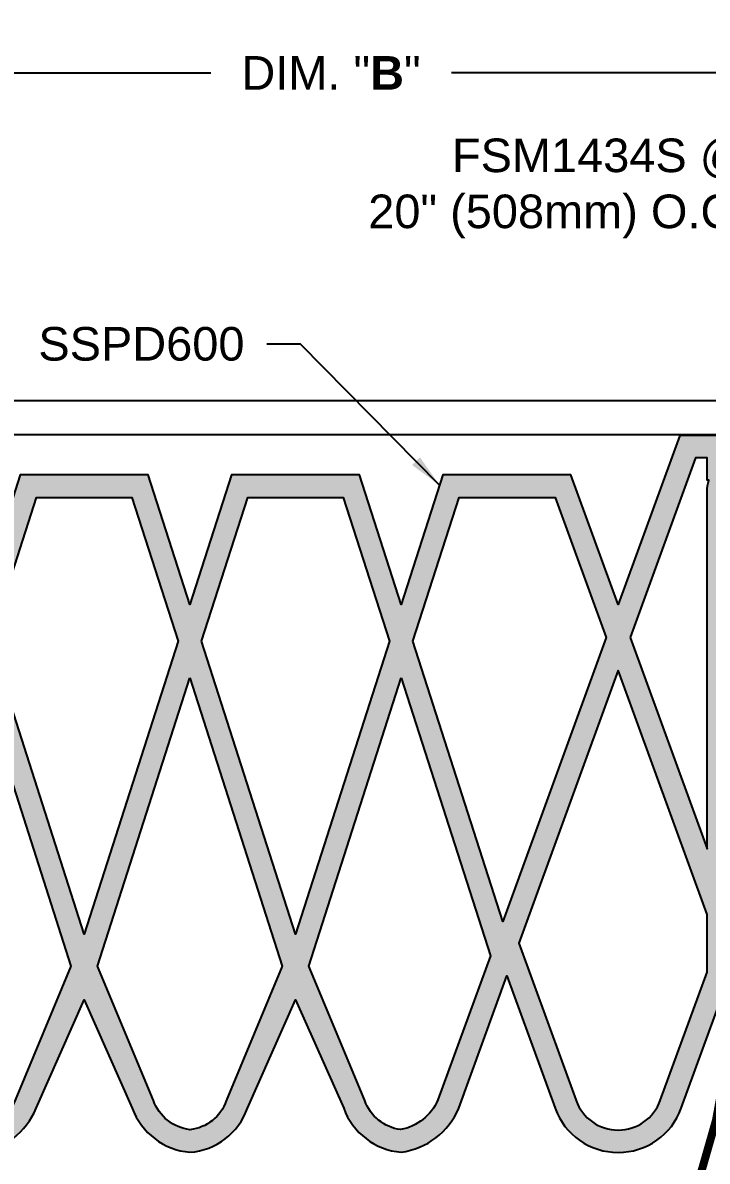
# Model space of a CAD drawing. Header units: inches. Extents: x 7.7 to 47.3, y -8.1 to 5.2.
# Drawn here: x 17.51 to 21.33, y -2.98 to 3.38 of the extents above; entities that cross this region are included whole.
import ezdxf

# ---------------------------------------------------------------- set-up
doc = ezdxf.new("R2010")
doc.units = ezdxf.units.IN
doc.header["$MEASUREMENT"] = 0
for name, color, linetype in [('Dimensions', 3, 'Continuous'), ('Fillers', 2, 'Continuous'), ('Seal', 5, 'Continuous'), ('Text', 2, 'Continuous')]:
    doc.layers.add(name, color=color, linetype=linetype)
doc.styles.add('ARIAL', font='arial.ttf')
doc.dimstyles.new('Arial', dxfattribs={"dimscale": 1.5, "dimtxt": 0.125, "dimasz": 0.125, "dimexe": 0.125, "dimexo": 0.125, "dimgap": 0.125, "dimtad": 0, "dimtih": 1, "dimtoh": 1, "dimdec": 4, "dimzin": 0, "dimdsep": 46, "dimlunit": 4, "dimtxsty": 'ARIAL', "dimcen": 0.125, "dimadec": 0, "dimazin": 0, "dimtfac": 1, "dimtdec": 4, "dimtofl": 0, "dimtmove": 0, "dimatfit": 3, "dimfxl": 0, "dimfrac": 2, "dimtolj": 1, "dimtzin": 0, "dimarcsym": 0})

# ---------------------------------------------------------------- blocks, each defined once
blk = doc.blocks.new('*D23')
at = {"layer": 'Defpoints', "color": 0}
for p in [(25.72689144216054, 3.095833699910354), (12.72939153860573, 1.109148960388083), (25.72689144216054, 1.109148960388088)]:
    blk.add_point(p, dxfattribs=at)
at = {"layer": 'Dimensions', "color": 0, "lineweight": -2}
for p, q in [((12.72939153860573, 1.296648960388083), (12.72939153860573, 3.283333699910354)), ((25.72689144216054, 1.296648960388088), (25.72689144216054, 3.283333699910354)), ((12.91689153860573, 3.095833699910354), (18.55647965545817, 3.095833699910354)), ((25.53939144216054, 3.095833699910354), (19.8998033253081, 3.095833699910354))]:
    blk.add_line(p, q, dxfattribs=at)
at = {"layer": 'Dimensions', "color": 0}
for points in [[(12.91689153860573, 3.127083699910354), (12.91689153860573, 3.064583699910354), (12.72939153860573, 3.095833699910354)], [(25.53939144216054, 3.127083699910354), (25.53939144216054, 3.064583699910354), (25.72689144216054, 3.095833699910354)]]:
    blk.add_solid(points, dxfattribs=at)
at = {"layer": 'Dimensions', "color": 0, "insert": (19.22814149038313, 3.095833699910354), "char_height": 0.1875, "attachment_point": 5, "style": 'ARIAL'}
blk.add_mtext('\\A1;DIM. "{\\fArial|b1|i0|c0|p34;B}"', dxfattribs=at)
blk = doc.blocks.new('SSPD600')
h = blk.add_hatch(color=256)
h.paths.add_polyline_path([(3.313863090795279, 0.03000000000000294), (3.08174999999989, -0.6935841450781073), (2.8496369092045, 0.02999999999999933), (2.134363090795325, 0.03000000000000111), (1.870999999999933, -0.6935841450781081), (1.527563457665982, 0.2499999999999947), (1.249999999999956, 0.2499999999999947), (1.249999999999957, 0.1249999999999982), (0, 0.1249999999999982), (0, 0), (0.570999999999982, 1.77635683940025e-15, -0.4142135623730869), (0.633999999999979, -0.06299999999999706), (0.633999999999979, -0.6969999999999706), (0.696999999999977, -0.7599999999999714), (0.7419999999999733, -0.7599999999999714), (0.9244335495460998, -0.5775664504538494), (0.8678650070511775, -0.5209979079589254), (0.7496066017177734, -0.6392563132923303, -0.6681786379192087), (0.7239999999999753, -0.6286497115745284), (0.7239999999999753, -0.4499999999999797, -0.4142135623730885), (0.7639999999999736, -0.4099999999999806, 0.414213562373095), (0.8039999999999727, -0.3699999999999815), (0.8039999999999727, -0.06299999999999706, -0.4142135623730951), (0.8669999999999716, 1.77635683940025e-15), (1.186999999999959, 1.77635683940025e-15, -0.4142135623730872), (1.249999999999956, -0.06299999999999711), (1.249999999999953, -2.765243172579735), (1.51861526720523, -3.503257553746996, 0.3152987888789879), (1.87099999999994, -3.749999999999863, 0.3152987888789804), (2.223384732794639, -3.503257553746997), (2.49199999999991, -2.76524317257974), (2.760615267205186, -3.503257553747, 0.2925142863903485), (3.081749999999889, -3.748695648221782, 0.2746935280229802), (3.402884732794595, -3.503257553746992), (3.671499999999869, -2.897533122415692), (3.94011526720514, -3.503257553747, 0.2925142863903493), (4.261249999999844, -3.748695648221782, 0.2984658077036715), (4.58238473279455, -3.503257553746995), (4.850999999999821, -2.897533122415716), (5.1196152672051, -3.503257553747, 0.2925142863903497), (5.440749999999799, -3.748695648221782, 0.2640128131684251), (5.761884732794504, -3.503257553746999), (6.030499999999776, -2.765243172579735), (6.299115267205055, -3.503257553746996, 0.3152987888789847), (6.651499999999761, -3.749999999999863, 0.3152987888789819), (7.003884732794464, -3.503257553746995), (7.272499999999733, -2.76524317257974), (7.272499999999733, -0.06299999999999706, -0.4142135623730787), (7.335499999999731, 1.77635683940025e-15), (7.655499999999721, 1.77635683940025e-15, -0.4142135623730951), (7.71849999999972, -0.06299999999999706), (7.71849999999972, -0.369999999999985, 0.4142135623730785), (7.758499999999717, -0.4099999999999824, -0.4142135623730918), (7.798499999999715, -0.4499999999999802), (7.798499999999715, -0.6286497115745302, -0.6681786379192695), (7.772893398281914, -0.6392563132923275), (7.654634992948512, -0.5209979079589241), (7.59806645045359, -0.5775664504538469), (7.780499999999718, -0.7599999999999729), (7.825499999999721, -0.7599999999999734), (7.888499999999709, -0.6969999999999745), (7.888499999999711, -0.06299999999999706, -0.4142135623730951), (7.95149999999971, 1.77635683940025e-15), (8.522499999999692, 1.77635683940025e-15), (8.522499999999692, 0.1249999999999982), (7.272499999999731, 0.1249999999999982), (7.272499999999733, 0.2499999999999929), (6.994936542333706, 0.2499999999999964), (6.651499999999757, -0.6935841450781108), (6.388136909204366, 0.03000000000000294), (5.672863090795193, 0.03000000000000291), (5.440749999999799, -0.6935841450781111), (5.20863690920441, 0.03000000000000469), (4.493363090795238, 0.03000000000000114), (4.261249999999844, -0.6935841450781111), (4.029136909204453, 0.03000000000000291)])
h.paths.add_polyline_path([(3.93796082546314, -0.0949999999999882), (4.195613055353483, -0.8981992846840894), (3.671499999999869, -2.532057572395329), (3.14738694464625, -0.8981992846840889), (3.405039174536591, -0.09499999999998998)], flags=16)
h.paths.add_polyline_path([(3.016113055353532, -0.8981992846840876), (2.514556388839352, -2.461740791560173), (1.937511110779673, -0.8763219200882932), (2.221889033071532, -0.09499999999998998), (2.758460825463188, -0.09499999999999537)], flags=16)
h.paths.add_polyline_path([(4.584539174536548, -0.09499999999998993), (5.117460825463096, -0.0949999999999882), (5.37511305535344, -0.8981992846840872), (4.850999999999818, -2.532057572395347), (4.326886944646201, -0.8981992846840943)], flags=16)
h.paths.add_polyline_path([(3.081749999999891, -1.102814424290072), (3.59738444290325, -2.710241675646364), (3.286195145183713, -3.458384010772994, -0.2603241482600675), (3.079754394362844, -3.622779599050771, -0.2790076256030988), (2.878076844803416, -3.460505035831288), (2.584333097608406, -2.653450723307008)], flags=16)
h.paths.add_polyline_path([(4.261249999999844, -1.102814424290077), (4.776896729538226, -2.710279977726946), (4.464665006629332, -3.461214293189949, -0.2882746981297682), (4.261916306203108, -3.623122223256372, -0.2819026123962139), (4.057576844803382, -3.460505035831316), (3.745606342903971, -2.710270399763536)], flags=16)
h.paths.add_polyline_path([(1.804488889220191, -0.8763219200882919), (1.374999999999948, -2.056332945127556), (1.37499999999995, -0.06299999999999706, 0.08563797076646182), (1.364129895839132, 5.329070518200751e-15), (1.374999999999948, 7.105427357601002e-15), (1.374999999999951, 0.1250000000000017), (1.44003751538977, 0.1250000000000018)], flags=16)
h.paths.add_polyline_path([(5.764039174536501, -0.09499999999998998), (6.300610966928158, -0.09499999999998998), (6.584988889220018, -0.8763219200882955), (6.03049999999978, -2.39976762255939), (6.007943611160332, -2.461740791560178), (5.506386944646158, -0.8981992846840876)], flags=16)
h.paths.add_polyline_path([(1.870999999999932, -1.059059695098474), (2.425488889220169, -2.582505397569552), (2.105923155196407, -3.460505035831291, -0.3152987888789797), (1.870999999999938, -3.62499999999987, -0.3152987888789884), (1.636076844803462, -3.460505035831291), (1.374999999999947, -2.743202299991174), (1.374999999999947, -2.421808495147924)], flags=16)
h.paths.add_polyline_path([(5.440749999999795, -1.102814424290071), (5.938166902391282, -2.653450723307009), (5.645657130373948, -3.457114716894464, -0.248102809325743), (5.437557923772724, -3.622616121012149, -0.2777064699222367), (5.23707684480333, -3.460505035831285), (4.925106342903922, -2.710270399763556)], flags=16)
h.paths.add_polyline_path([(6.651499999999755, -1.059059695098476), (7.147499999999742, -2.421808495147927), (7.14749999999974, -2.743202299991172), (6.886423155196226, -3.460505035831291, -0.3152987888789881), (6.65149999999975, -3.62499999999987, -0.3152987888789797), (6.416576844803281, -3.460505035831291), (6.097011110779519, -2.582505397569552)], flags=16)
h.paths.add_polyline_path([(6.718011110779496, -0.8763219200882926), (7.082462484609916, 0.1250000000000017), (7.147499999999738, 0.1250000000000017), (7.14749999999974, 7.105427357601002e-15), (7.158370104160557, 5.329070518200751e-15, 0.08563797076646183), (7.147499999999738, -0.06299999999999706), (7.147499999999743, -2.056332945127558)], flags=16)
for points in [[(7.272499999999733, -0.06299999999999706, -0.4142135623730869), (7.335499999999733, 1.77635683940025e-15), (7.655499999999721, 1.77635683940025e-15, -0.4142135623730951), (7.71849999999972, -0.06299999999999706), (7.71849999999972, -0.369999999999985, 0.4142135623730785), (7.758499999999717, -0.4099999999999824, -0.4142135623730884), (7.798499999999715, -0.4499999999999797), (7.798499999999715, -0.6286497115745302, -0.6681786379192528), (7.772893398281914, -0.6392563132923268), (7.654634992948512, -0.5209979079589253), (7.598066450453592, -0.5775664504538476), (7.780499999999718, -0.7599999999999731), (7.825499999999717, -0.7599999999999731), (7.888499999999711, -0.6969999999999725), (7.888499999999711, -0.06299999999999706, -0.4142135623730951), (7.95149999999971, 1.77635683940025e-15), (8.522499999999692, 1.77635683940025e-15), (8.522499999999692, 0.1249999999999982), (7.272499999999733, 0.1249999999999982), (7.272499999999733, 0.2499999999999929), (6.994936542333708, 0.2499999999999964), (6.651499999999759, -0.6935841450781108), (6.388136909204366, 0.03000000000000291), (5.672863090795191, 0.03000000000000291), (5.440749999999799, -0.6935841450781091), (5.208636909204408, 0.03000000000000469), (4.493363090795238, 0.03000000000000114), (4.261249999999844, -0.6935841450781108), (4.029136909204453, 0.03000000000000291), (3.31386309079528, 0.03000000000000291), (3.081749999999891, -0.6935841450781073), (2.849636909204499, 0.02999999999999936), (2.134363090795324, 0.03000000000000114), (1.870999999999933, -0.6935841450781091), (1.527563457665982, 0.2499999999999947), (1.249999999999956, 0.2499999999999947), (1.249999999999957, 0.1249999999999982), (0, 0.1249999999999982), (0, 0), (0.570999999999982, 1.77635683940025e-15, -0.4142135623730869), (0.633999999999979, -0.06299999999999706), (0.633999999999979, -0.6969999999999708), (0.6969999999999761, -0.7599999999999714), (0.7419999999999733, -0.7599999999999714), (0.924433549546098, -0.5775664504538494), (0.8678650070511766, -0.5209979079589253), (0.7496066017177734, -0.6392563132923303, -0.6681786379192081), (0.7239999999999753, -0.6286497115745284), (0.7239999999999753, -0.4499999999999797, -0.4142135623730885), (0.7639999999999736, -0.4099999999999806, 0.414213562373095), (0.8039999999999727, -0.3699999999999815), (0.8039999999999727, -0.06299999999999706, -0.4142135623730951), (0.8669999999999716, 1.77635683940025e-15), (1.186999999999959, 1.77635683940025e-15, -0.4142135623730869), (1.249999999999956, -0.06299999999999706), (1.249999999999954, -2.765243172579735), (1.51861526720523, -3.503257553746996, 0.3152987888789879), (1.87099999999994, -3.749999999999863, 0.3152987888789808), (2.223384732794639, -3.503257553746996), (2.49199999999991, -2.765243172579739), (2.760615267205186, -3.503257553747, 0.2925142863903486), (3.081749999999889, -3.748695648221782, 0.2746935280229771), (3.402884732794593, -3.503257553746996), (3.671499999999869, -2.897533122415693), (3.94011526720514, -3.503257553747, 0.2925142863903494), (4.261249999999844, -3.748695648221782, 0.2984658077036677), (4.582384732794548, -3.503257553747), (4.850999999999821, -2.897533122415718), (5.1196152672051, -3.503257553747, 0.2925142863903497), (5.440749999999799, -3.748695648221782, 0.264012813168422), (5.761884732794503, -3.503257553747003), (6.030499999999776, -2.765243172579739), (6.299115267205055, -3.503257553746996, 0.3152987888789847), (6.651499999999761, -3.749999999999863, 0.3152987888789829), (7.003884732794464, -3.503257553746993), (7.272499999999734, -2.765243172579739)], [(1.804488889220192, -0.8763219200882926), (1.374999999999948, -2.056332945127556), (1.37499999999995, -0.06299999999999706, 0.0856379707664618), (1.364129895839132, 5.329070518200751e-15), (1.374999999999949, 7.105427357601002e-15), (1.37499999999995, 0.1250000000000018), (1.440037515389772, 0.1250000000000018)], [(6.718011110779496, -0.8763219200882926), (7.147499999999742, -2.056332945127556), (7.147499999999738, -0.06299999999999706, -0.0856379707664618), (7.158370104160557, 5.329070518200751e-15), (7.147499999999738, 7.105427357601002e-15), (7.147499999999738, 0.1250000000000018), (7.082462484609916, 0.1250000000000018)], [(1.870999999999933, -1.059059695098474), (2.42548888922017, -2.582505397569554), (2.105923155196407, -3.460505035831291, -0.3152987888789797), (1.870999999999938, -3.62499999999987, -0.3152987888789881), (1.636076844803462, -3.460505035831291), (1.374999999999947, -2.743202299991173), (1.374999999999947, -2.421808495147927)], [(6.651499999999755, -1.059059695098474), (6.097011110779519, -2.582505397569554), (6.416576844803281, -3.460505035831291, 0.3152987888789797), (6.65149999999975, -3.62499999999987, 0.3152987888789881), (6.886423155196226, -3.460505035831291), (7.147499999999742, -2.743202299991173), (7.147499999999742, -2.421808495147927)], [(3.081749999999891, -1.102814424290072), (3.59738444290325, -2.710241675646364), (3.286195145183713, -3.458384010772994, -0.2603241482600675), (3.079754394362844, -3.622779599050771, -0.2790076256030988), (2.878076844803416, -3.460505035831288), (2.584333097608406, -2.653450723307008)], [(4.261249999999844, -1.102814424290072), (4.776896729538226, -2.710279977726946), (4.464665006629332, -3.461214293189949, -0.2882746981297682), (4.261916306203108, -3.623122223256372, -0.2819026123962392), (4.057576844803373, -3.460505035831295), (3.745606342903971, -2.710270399763536)], [(5.440749999999797, -1.102814424290072), (5.938166902391281, -2.653450723307008), (5.645657130373948, -3.457114716894464, -0.248102809325743), (5.437557923772724, -3.622616121012149, -0.2777064699222255), (5.237076844803333, -3.460505035831295), (4.925106342903922, -2.710270399763553)]]:
    blk.add_lwpolyline(points, format="xyb", close=True)
for points in [[(2.221889033071532, -0.09499999999998998), (2.758460825463187, -0.09499999999999531), (3.016113055353531, -0.8981992846840878), (2.514556388839352, -2.461740791560173), (1.937511110779673, -0.8763219200882926)], [(3.147386944646249, -0.8981992846840878), (3.40503917453659, -0.09499999999998998), (3.93796082546314, -0.0949999999999882), (4.195613055353483, -0.8981992846840914), (3.671499999999869, -2.532057572395329)], [(4.326886944646201, -0.8981992846840949), (4.584539174536548, -0.09499999999998998), (5.117460825463096, -0.0949999999999882), (5.37511305535344, -0.8981992846840878), (4.850999999999818, -2.532057572395347)], [(5.506386944646158, -0.8981992846840878), (5.764039174536501, -0.09499999999998998), (6.300610966928158, -0.09499999999998998), (6.584988889220018, -0.8763219200882926), (6.03049999999978, -2.39976762255939), (6.007943611160332, -2.46174079156018)]]:
    blk.add_lwpolyline(points, close=True)

msp = doc.modelspace()

# ---------------------------------------------------------------- linework, layer by layer
msp.add_lwpolyline([(12.72939153860573, 1.077898960388083), (25.72689144216054, 1.077898960388088), (25.72689144216054, 1.109148960388088), (25.57064144216054, 1.265398960388088), (12.88564153860573, 1.265398960388083), (12.72939153860573, 1.109148960388083)], close=True)
at = {"layer": 'Fillers', "const_width": 0.045}
msp.add_lwpolyline([(11.68150183785496, -2.177224634712654), (15.43150184606648, -2.177224634712654, 0.9617433111175598), (21.45400184606627, -2.177224634712654), (25.20400184606627, -2.177224627322285)], format="xyb", dxfattribs=at)

# ---------------------------------------------------------------- block references
at = {"layer": 'Seal'}
msp.add_blockref('SSPD600', (14.17915786326487, 0.8227753652873494), dxfattribs=at)

# ---------------------------------------------------------------- texts
at = {"layer": 'Text', "char_height": 0.1875, "attachment_point": 6, "style": 'ARIAL'}
for s, insert, width in [('FSM1434S @\\P20" (508mm) O.C.', (21.55181124003856, 2.451290187332138), 2.591562355306763), ('SSPD600', (18.74518350881145, 1.583082561728787), 2.200128444278675)]:
    msp.add_mtext(s, dxfattribs=dict(at, insert=insert, width=width))

# ---------------------------------------------------------------- dimensions: what is measured, and where the dimension line sits
at = {"layer": 'Dimensions'}
dim = msp.add_linear_dim(base=(25.72689144216054, 3.095833699910354), p1=(12.72939153860573, 1.109148960388083), p2=(25.72689144216054, 1.109148960388088), text='DIM. "{\\fArial|b1|i0|c0|p34;B}"', dimstyle='Arial', override={"dimpost": '\\X'}, dxfattribs=at)
dim.commit()
dim.dimension.update_dxf_attribs({"geometry": '*D23', "text_midpoint": (19.22814149038313, 3.095833699910354)})

# ---------------------------------------------------------------- leaders
at = {"layer": 'Text'}
msp.add_leader([(19.83381877031303, 0.796032285782373), (19.05768350881145, 1.583082561728787), (18.87018350881145, 1.583082561728787)], dimstyle='Arial', override={"dimgap": 0.125, "dimtad": 0}, dxfattribs=at)

doc.saveas('drawing.dxf')
